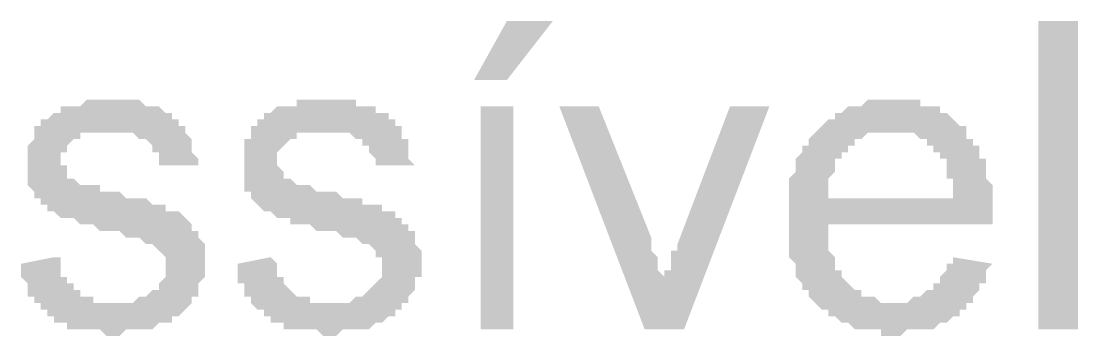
# Model space of a CAD drawing. Header units: millimetres. Extents: x 3949 to 6037, y -1956 to 1273.
# Drawn here: x 4943.78 to 4951.64, y -1657.75 to -1655.41 of the extents above; entities that cross this region are included whole.
import ezdxf

# ---------------------------------------------------------------- set-up
doc = ezdxf.new("R2010")
doc.units = ezdxf.units.MM
doc.layers.add('PADRÃO DE ENTRADA', color=7, linetype='Continuous', lineweight=0)

msp = doc.modelspace()

# ---------------------------------------------------------------- hatches: boundary and pattern name
at = {"layer": 'PADRÃO DE ENTRADA', "transparency": 33554559}
for points in [[(4943.7806, -1657.2157), (4944.0247, -1657.1669), (4944.0735, -1657.1669), (4944.0735, -1657.2157), (4944.0735, -1657.2645), (4944.0735, -1657.2645), (4944.0735, -1657.3134), (4944.1223, -1657.3134), (4944.1223, -1657.3622), (4944.1711, -1657.3622), (4944.1711, -1657.411), (4944.1711, -1657.411), (4944.2199, -1657.411), (4944.2199, -1657.4598), (4944.2688, -1657.4598), (4944.2688, -1657.4598), (4944.3176, -1657.4598), (4944.3176, -1657.5086), (4944.3664, -1657.5086), (4944.4152, -1657.5086), (4944.4152, -1657.5086), (4944.464, -1657.5086), (4944.464, -1657.5086), (4944.5129, -1657.5086), (4944.5617, -1657.5086), (4944.6105, -1657.5086), (4944.6105, -1657.5086), (4944.6593, -1657.4598), (4944.6593, -1657.4598), (4944.7082, -1657.4598), (4944.7082, -1657.4598), (4944.757, -1657.411), (4944.757, -1657.411), (4944.8058, -1657.411), (4944.8058, -1657.3622), (4944.8058, -1657.3622), (4944.8546, -1657.3134), (4944.8546, -1657.3134), (4944.8546, -1657.2645), (4944.8546, -1657.2157), (4944.8546, -1657.2157), (4944.8546, -1657.1669), (4944.8546, -1657.1669), (4944.8058, -1657.1181), (4944.8058, -1657.1181), (4944.757, -1657.0693), (4944.757, -1657.0693), (4944.757, -1657.0693), (4944.7082, -1657.0693), (4944.7082, -1657.0693), (4944.6593, -1657.0204), (4944.6105, -1657.0204), (4944.6105, -1657.0204), (4944.5617, -1657.0204), (4944.5129, -1656.9716), (4944.5129, -1656.9716), (4944.464, -1656.9716), (4944.4152, -1656.9716), (4944.3664, -1656.9716), (4944.3176, -1656.9228), (4944.2688, -1656.9228), (4944.2688, -1656.9228), (4944.2199, -1656.9228), (4944.2199, -1656.9228), (4944.1711, -1656.874), (4944.1223, -1656.874), (4944.1223, -1656.874), (4944.1223, -1656.874), (4944.0735, -1656.874), (4944.0735, -1656.874), (4944.0735, -1656.874), (4944.0247, -1656.8252), (4944.0247, -1656.8252), (4943.9758, -1656.8252), (4943.9758, -1656.7763), (4943.927, -1656.7763), (4943.927, -1656.7275), (4943.8782, -1656.7275), (4943.8782, -1656.6787), (4943.8782, -1656.6787), (4943.8294, -1656.6299), (4943.8294, -1656.6299), (4943.8294, -1656.5811), (4943.8294, -1656.5322), (4943.8294, -1656.5322), (4943.8294, -1656.4834), (4943.8294, -1656.4834), (4943.8294, -1656.4346), (4943.8294, -1656.3858), (4943.8294, -1656.3858), (4943.8294, -1656.337), (4943.8294, -1656.337), (4943.8782, -1656.2881), (4943.8782, -1656.2881), (4943.8782, -1656.2393), (4943.8782, -1656.1905), (4943.927, -1656.1905), (4943.927, -1656.1417), (4943.9758, -1656.1417), (4943.9758, -1656.1417), (4944.0247, -1656.0928), (4944.0247, -1656.0928), (4944.0735, -1656.0928), (4944.0735, -1656.044), (4944.1223, -1656.044), (4944.1223, -1656.044), (4944.1711, -1656.044), (4944.1711, -1656.044), (4944.2199, -1656.044), (4944.2688, -1655.9952), (4944.2688, -1655.9952), (4944.3176, -1655.9952), (4944.3176, -1655.9952), (4944.3664, -1655.9952), (4944.4152, -1655.9952), (4944.4152, -1655.9952), (4944.464, -1655.9952), (4944.5129, -1655.9952), (4944.5129, -1655.9952), (4944.5617, -1655.9952), (4944.6105, -1655.9952), (4944.6105, -1655.9952), (4944.6593, -1655.9952), (4944.7082, -1656.044), (4944.7082, -1656.044), (4944.757, -1656.044), (4944.757, -1656.044), (4944.8058, -1656.044), (4944.8546, -1656.0928), (4944.8546, -1656.0928), (4944.9034, -1656.0928), (4944.9034, -1656.1417), (4944.9523, -1656.1417), (4944.9523, -1656.1905), (4945.0011, -1656.1905), (4945.0011, -1656.1905), (4945.0011, -1656.2393), (4945.0011, -1656.2393), (4945.0499, -1656.2881), (4945.0499, -1656.2881), (4945.0499, -1656.337), (4945.0499, -1656.3858), (4945.0499, -1656.3858), (4945.0987, -1656.4346), (4945.0987, -1656.4834), (4944.8058, -1656.4834), (4944.8058, -1656.4834), (4944.8058, -1656.4346), (4944.8058, -1656.3858), (4944.757, -1656.3858), (4944.757, -1656.337), (4944.757, -1656.337), (4944.7082, -1656.2881), (4944.7082, -1656.2881), (4944.6593, -1656.2881), (4944.6593, -1656.2881), (4944.6105, -1656.2393), (4944.6105, -1656.2393), (4944.5617, -1656.2393), (4944.5617, -1656.2393), (4944.5129, -1656.2393), (4944.464, -1656.2393), (4944.464, -1656.2393), (4944.4152, -1656.2393), (4944.3664, -1656.2393), (4944.3176, -1656.2393), (4944.3176, -1656.2393), (4944.2688, -1656.2393), (4944.2199, -1656.2393), (4944.2199, -1656.2881), (4944.1711, -1656.2881), (4944.1711, -1656.2881), (4944.1711, -1656.2881), (4944.1223, -1656.337), (4944.1223, -1656.337), (4944.1223, -1656.3858), (4944.0735, -1656.3858), (4944.0735, -1656.4346), (4944.0735, -1656.4346), (4944.0735, -1656.4834), (4944.1223, -1656.4834), (4944.1223, -1656.5322), (4944.1223, -1656.5322), (4944.1223, -1656.5811), (4944.1711, -1656.5811), (4944.1711, -1656.5811), (4944.2199, -1656.6299), (4944.2199, -1656.6299), (4944.2199, -1656.6299), (4944.2688, -1656.6299), (4944.2688, -1656.6299), (4944.3176, -1656.6299), (4944.3664, -1656.6299), (4944.3664, -1656.6787), (4944.4152, -1656.6787), (4944.464, -1656.6787), (4944.464, -1656.6787), (4944.5129, -1656.6787), (4944.5617, -1656.7275), (4944.6105, -1656.7275), (4944.6593, -1656.7275), (4944.6593, -1656.7275), (4944.7082, -1656.7275), (4944.757, -1656.7763), (4944.757, -1656.7763), (4944.8058, -1656.7763), (4944.8058, -1656.7763), (4944.8546, -1656.7763), (4944.8546, -1656.8252), (4944.9034, -1656.8252), (4944.9034, -1656.8252), (4944.9034, -1656.8252), (4944.9523, -1656.8252), (4945.0011, -1656.874), (4945.0011, -1656.874), (4945.0499, -1656.9228), (4945.0499, -1656.9228), (4945.0499, -1656.9716), (4945.0987, -1656.9716), (4945.0987, -1656.9716), (4945.0987, -1657.0204), (4945.0987, -1657.0204), (4945.1475, -1657.0693), (4945.1475, -1657.1181), (4945.1475, -1657.1181), (4945.1475, -1657.1669), (4945.1475, -1657.2157), (4945.1475, -1657.2157), (4945.1475, -1657.2157), (4945.1475, -1657.2645), (4945.1475, -1657.3134), (4945.1475, -1657.3134), (4945.0987, -1657.3622), (4945.0987, -1657.411), (4945.0987, -1657.411), (4945.0987, -1657.4598), (4945.0499, -1657.4598), (4945.0499, -1657.5086), (4945.0499, -1657.5086), (4945.0011, -1657.5575), (4945.0011, -1657.5575), (4944.9523, -1657.6063), (4944.9523, -1657.6063), (4944.9034, -1657.6063), (4944.9034, -1657.6551), (4944.8546, -1657.6551), (4944.8058, -1657.6551), (4944.8058, -1657.6551), (4944.757, -1657.7039), (4944.757, -1657.7039), (4944.7082, -1657.7039), (4944.7082, -1657.7039), (4944.6593, -1657.7039), (4944.6105, -1657.7039), (4944.6105, -1657.7039), (4944.5617, -1657.7039), (4944.5129, -1657.7527), (4944.5129, -1657.7527), (4944.464, -1657.7527), (4944.464, -1657.7527), (4944.4152, -1657.7527), (4944.3664, -1657.7039), (4944.3176, -1657.7039), (4944.3176, -1657.7039), (4944.2688, -1657.7039), (4944.2199, -1657.7039), (4944.2199, -1657.7039), (4944.1711, -1657.7039), (4944.1223, -1657.7039), (4944.1223, -1657.6551), (4944.0735, -1657.6551), (4944.0735, -1657.6551), (4944.0247, -1657.6551), (4944.0247, -1657.6063), (4943.9758, -1657.6063), (4943.9758, -1657.6063), (4943.9758, -1657.5575), (4943.927, -1657.5575), (4943.927, -1657.5575), (4943.927, -1657.5086), (4943.8782, -1657.5086), (4943.8782, -1657.4598), (4943.8294, -1657.4598), (4943.8294, -1657.411), (4943.8294, -1657.3622), (4943.8294, -1657.3622), (4943.7806, -1657.3134), (4943.7806, -1657.3134), (4943.7806, -1657.2645), (4943.7806, -1657.2157), (4943.7806, -1657.2157)], [(4945.3916, -1657.2157), (4945.6357, -1657.1669), (4945.6357, -1657.1669), (4945.6846, -1657.2157), (4945.6846, -1657.2645), (4945.6846, -1657.2645), (4945.6846, -1657.3134), (4945.7334, -1657.3134), (4945.7334, -1657.3622), (4945.7334, -1657.3622), (4945.7822, -1657.411), (4945.7822, -1657.411), (4945.7822, -1657.411), (4945.831, -1657.4598), (4945.831, -1657.4598), (4945.8798, -1657.4598), (4945.9287, -1657.4598), (4945.9287, -1657.5086), (4945.9775, -1657.5086), (4945.9775, -1657.5086), (4946.0263, -1657.5086), (4946.0751, -1657.5086), (4946.0751, -1657.5086), (4946.1239, -1657.5086), (4946.1728, -1657.5086), (4946.1728, -1657.5086), (4946.2216, -1657.5086), (4946.2704, -1657.4598), (4946.2704, -1657.4598), (4946.3192, -1657.4598), (4946.3192, -1657.4598), (4946.368, -1657.411), (4946.368, -1657.411), (4946.368, -1657.411), (4946.4169, -1657.3622), (4946.4169, -1657.3622), (4946.4657, -1657.3134), (4946.4657, -1657.3134), (4946.4657, -1657.2645), (4946.4657, -1657.2157), (4946.4657, -1657.2157), (4946.4657, -1657.1669), (4946.4169, -1657.1669), (4946.4169, -1657.1181), (4946.4169, -1657.1181), (4946.368, -1657.0693), (4946.368, -1657.0693), (4946.368, -1657.0693), (4946.3192, -1657.0693), (4946.3192, -1657.0693), (4946.2704, -1657.0204), (4946.2216, -1657.0204), (4946.2216, -1657.0204), (4946.1728, -1657.0204), (4946.1239, -1656.9716), (4946.0751, -1656.9716), (4946.0263, -1656.9716), (4946.0263, -1656.9716), (4945.9775, -1656.9716), (4945.9287, -1656.9228), (4945.8798, -1656.9228), (4945.8798, -1656.9228), (4945.831, -1656.9228), (4945.7822, -1656.9228), (4945.7822, -1656.874), (4945.7334, -1656.874), (4945.7334, -1656.874), (4945.6846, -1656.874), (4945.6846, -1656.874), (4945.6846, -1656.874), (4945.6846, -1656.874), (4945.6357, -1656.8252), (4945.5869, -1656.8252), (4945.5869, -1656.8252), (4945.5381, -1656.7763), (4945.5381, -1656.7763), (4945.4893, -1656.7275), (4945.4893, -1656.7275), (4945.4893, -1656.6787), (4945.4405, -1656.6787), (4945.4405, -1656.6299), (4945.4405, -1656.6299), (4945.4405, -1656.5811), (4945.4405, -1656.5322), (4945.4405, -1656.5322), (4945.4405, -1656.4834), (4945.4405, -1656.4834), (4945.4405, -1656.4346), (4945.4405, -1656.3858), (4945.4405, -1656.3858), (4945.4405, -1656.337), (4945.4405, -1656.337), (4945.4405, -1656.2881), (4945.4893, -1656.2881), (4945.4893, -1656.2393), (4945.4893, -1656.1905), (4945.5381, -1656.1905), (4945.5381, -1656.1417), (4945.5869, -1656.1417), (4945.5869, -1656.1417), (4945.5869, -1656.0928), (4945.6357, -1656.0928), (4945.6357, -1656.0928), (4945.6846, -1656.044), (4945.7334, -1656.044), (4945.7334, -1656.044), (4945.7822, -1656.044), (4945.7822, -1656.044), (4945.831, -1656.044), (4945.831, -1655.9952), (4945.8798, -1655.9952), (4945.9287, -1655.9952), (4945.9287, -1655.9952), (4945.9775, -1655.9952), (4946.0263, -1655.9952), (4946.0263, -1655.9952), (4946.0751, -1655.9952), (4946.0751, -1655.9952), (4946.1239, -1655.9952), (4946.1728, -1655.9952), (4946.1728, -1655.9952), (4946.2216, -1655.9952), (4946.2704, -1655.9952), (4946.2704, -1656.044), (4946.3192, -1656.044), (4946.368, -1656.044), (4946.368, -1656.044), (4946.4169, -1656.044), (4946.4169, -1656.0928), (4946.4657, -1656.0928), (4946.5145, -1656.0928), (4946.5145, -1656.1417), (4946.5633, -1656.1417), (4946.5633, -1656.1905), (4946.5633, -1656.1905), (4946.6122, -1656.1905), (4946.6122, -1656.2393), (4946.6122, -1656.2393), (4946.6122, -1656.2881), (4946.661, -1656.2881), (4946.661, -1656.337), (4946.661, -1656.3858), (4946.661, -1656.3858), (4946.661, -1656.4346), (4946.7098, -1656.4834), (4946.4169, -1656.4834), (4946.4169, -1656.4834), (4946.4169, -1656.4346), (4946.368, -1656.3858), (4946.368, -1656.3858), (4946.368, -1656.337), (4946.3192, -1656.337), (4946.3192, -1656.2881), (4946.3192, -1656.2881), (4946.2704, -1656.2881), (4946.2704, -1656.2881), (4946.2216, -1656.2393), (4946.2216, -1656.2393), (4946.1728, -1656.2393), (4946.1239, -1656.2393), (4946.1239, -1656.2393), (4946.0751, -1656.2393), (4946.0263, -1656.2393), (4946.0263, -1656.2393), (4945.9775, -1656.2393), (4945.9287, -1656.2393), (4945.8798, -1656.2393), (4945.8798, -1656.2393), (4945.831, -1656.2393), (4945.831, -1656.2881), (4945.7822, -1656.2881), (4945.7822, -1656.2881), (4945.7822, -1656.2881), (4945.7334, -1656.337), (4945.7334, -1656.337), (4945.6846, -1656.3858), (4945.6846, -1656.3858), (4945.6846, -1656.4346), (4945.6846, -1656.4346), (4945.6846, -1656.4834), (4945.6846, -1656.4834), (4945.7334, -1656.5322), (4945.7334, -1656.5322), (4945.7334, -1656.5811), (4945.7822, -1656.5811), (4945.7822, -1656.5811), (4945.831, -1656.6299), (4945.831, -1656.6299), (4945.831, -1656.6299), (4945.8798, -1656.6299), (4945.8798, -1656.6299), (4945.9287, -1656.6299), (4945.9287, -1656.6299), (4945.9775, -1656.6787), (4946.0263, -1656.6787), (4946.0751, -1656.6787), (4946.0751, -1656.6787), (4946.1239, -1656.6787), (4946.1728, -1656.7275), (4946.2216, -1656.7275), (4946.2216, -1656.7275), (4946.2704, -1656.7275), (4946.3192, -1656.7275), (4946.3192, -1656.7763), (4946.368, -1656.7763), (4946.4169, -1656.7763), (4946.4169, -1656.7763), (4946.4657, -1656.7763), (4946.4657, -1656.8252), (4946.4657, -1656.8252), (4946.5145, -1656.8252), (4946.5145, -1656.8252), (4946.5633, -1656.8252), (4946.5633, -1656.874), (4946.6122, -1656.874), (4946.6122, -1656.9228), (4946.661, -1656.9228), (4946.661, -1656.9716), (4946.661, -1656.9716), (4946.7098, -1656.9716), (4946.7098, -1657.0204), (4946.7098, -1657.0204), (4946.7098, -1657.0693), (4946.7586, -1657.1181), (4946.7586, -1657.1181), (4946.7586, -1657.1669), (4946.7586, -1657.2157), (4946.7586, -1657.2157), (4946.7586, -1657.2157), (4946.7586, -1657.2645), (4946.7586, -1657.3134), (4946.7098, -1657.3134), (4946.7098, -1657.3622), (4946.7098, -1657.411), (4946.7098, -1657.411), (4946.661, -1657.4598), (4946.661, -1657.4598), (4946.661, -1657.5086), (4946.6122, -1657.5086), (4946.6122, -1657.5575), (4946.5633, -1657.5575), (4946.5633, -1657.6063), (4946.5145, -1657.6063), (4946.5145, -1657.6063), (4946.4657, -1657.6551), (4946.4657, -1657.6551), (4946.4169, -1657.6551), (4946.4169, -1657.6551), (4946.368, -1657.7039), (4946.368, -1657.7039), (4946.3192, -1657.7039), (4946.2704, -1657.7039), (4946.2704, -1657.7039), (4946.2216, -1657.7039), (4946.1728, -1657.7039), (4946.1728, -1657.7039), (4946.1239, -1657.7527), (4946.0751, -1657.7527), (4946.0751, -1657.7527), (4946.0263, -1657.7527), (4946.0263, -1657.7527), (4945.9775, -1657.7039), (4945.9287, -1657.7039), (4945.8798, -1657.7039), (4945.8798, -1657.7039), (4945.831, -1657.7039), (4945.7822, -1657.7039), (4945.7822, -1657.7039), (4945.7334, -1657.7039), (4945.7334, -1657.6551), (4945.6846, -1657.6551), (4945.6846, -1657.6551), (4945.6357, -1657.6551), (4945.6357, -1657.6063), (4945.5869, -1657.6063), (4945.5869, -1657.6063), (4945.5869, -1657.5575), (4945.5381, -1657.5575), (4945.5381, -1657.5575), (4945.4893, -1657.5086), (4945.4893, -1657.5086), (4945.4893, -1657.4598), (4945.4405, -1657.4598), (4945.4405, -1657.411), (4945.4405, -1657.3622), (4945.3916, -1657.3622), (4945.3916, -1657.3134), (4945.3916, -1657.3134), (4945.3916, -1657.2645), (4945.3916, -1657.2157), (4945.3916, -1657.2157)], [(4948.4185, -1657.7039), (4947.7838, -1656.044), (4948.0768, -1656.044), (4948.4673, -1657.0204), (4948.4673, -1657.0693), (4948.4673, -1657.0693), (4948.4673, -1657.1181), (4948.5161, -1657.1669), (4948.5161, -1657.1669), (4948.5161, -1657.2157), (4948.5161, -1657.2157), (4948.5161, -1657.2645), (4948.565, -1657.3134), (4948.565, -1657.3134), (4948.565, -1657.3622), (4948.565, -1657.3134), (4948.565, -1657.3134), (4948.565, -1657.2645), (4948.6138, -1657.2645), (4948.6138, -1657.2157), (4948.6138, -1657.2157), (4948.6138, -1657.1669), (4948.6138, -1657.1181), (4948.6626, -1657.1181), (4948.6626, -1657.0693), (4948.6626, -1657.0693), (4949.0532, -1656.044), (4949.3461, -1656.044), (4948.7114, -1657.7039)]]:
    msp.add_hatch(color=7, dxfattribs=at).paths.add_polyline_path(points)
h = msp.add_hatch(color=7, dxfattribs=at)
h.paths.add_polyline_path([(4950.7131, -1657.1669), (4951.006, -1657.2157), (4951.006, -1657.2157), (4950.9572, -1657.2645), (4950.9572, -1657.3134), (4950.9572, -1657.3134), (4950.9572, -1657.3622), (4950.9084, -1657.3622), (4950.9084, -1657.411), (4950.9084, -1657.411), (4950.8595, -1657.4598), (4950.8595, -1657.4598), (4950.8595, -1657.5086), (4950.8107, -1657.5086), (4950.8107, -1657.5575), (4950.7619, -1657.5575), (4950.7619, -1657.6063), (4950.7619, -1657.6063), (4950.7131, -1657.6063), (4950.7131, -1657.6063), (4950.6643, -1657.6551), (4950.6643, -1657.6551), (4950.6154, -1657.6551), (4950.6154, -1657.6551), (4950.5666, -1657.7039), (4950.5178, -1657.7039), (4950.5178, -1657.7039), (4950.469, -1657.7039), (4950.4201, -1657.7039), (4950.4201, -1657.7039), (4950.3713, -1657.7039), (4950.3225, -1657.7527), (4950.3225, -1657.7527), (4950.2737, -1657.7527), (4950.2737, -1657.7527), (4950.2249, -1657.7527), (4950.176, -1657.7527), (4950.176, -1657.7039), (4950.1272, -1657.7039), (4950.0784, -1657.7039), (4950.0784, -1657.7039), (4950.0296, -1657.7039), (4950.0296, -1657.7039), (4949.9808, -1657.7039), (4949.9319, -1657.6551), (4949.9319, -1657.6551), (4949.8831, -1657.6551), (4949.8831, -1657.6551), (4949.8343, -1657.6063), (4949.8343, -1657.6063), (4949.7855, -1657.6063), (4949.7855, -1657.5575), (4949.7367, -1657.5575), (4949.7367, -1657.5575), (4949.6878, -1657.5086), (4949.6878, -1657.5086), (4949.6878, -1657.5086), (4949.639, -1657.4598), (4949.639, -1657.4598), (4949.639, -1657.411), (4949.5902, -1657.411), (4949.5902, -1657.3622), (4949.5902, -1657.3622), (4949.5414, -1657.3134), (4949.5414, -1657.3134), (4949.5414, -1657.2645), (4949.5414, -1657.2157), (4949.5414, -1657.2157), (4949.4926, -1657.1669), (4949.4926, -1657.1669), (4949.4926, -1657.1181), (4949.4926, -1657.0693), (4949.4926, -1657.0693), (4949.4926, -1657.0204), (4949.4926, -1656.9716), (4949.4926, -1656.9228), (4949.4926, -1656.9228), (4949.4926, -1656.874), (4949.4926, -1656.8252), (4949.4926, -1656.8252), (4949.4926, -1656.7763), (4949.4926, -1656.7275), (4949.4926, -1656.6787), (4949.4926, -1656.6787), (4949.4926, -1656.6299), (4949.4926, -1656.5811), (4949.4926, -1656.5811), (4949.5414, -1656.5322), (4949.5414, -1656.5322), (4949.5414, -1656.4834), (4949.5414, -1656.4346), (4949.5414, -1656.4346), (4949.5902, -1656.3858), (4949.5902, -1656.3858), (4949.5902, -1656.337), (4949.639, -1656.337), (4949.639, -1656.2881), (4949.639, -1656.2881), (4949.6878, -1656.2393), (4949.6878, -1656.2393), (4949.6878, -1656.2393), (4949.7367, -1656.1905), (4949.7367, -1656.1905), (4949.7855, -1656.1417), (4949.7855, -1656.1417), (4949.8343, -1656.1417), (4949.8343, -1656.0928), (4949.8831, -1656.0928), (4949.8831, -1656.0928), (4949.9319, -1656.044), (4949.9319, -1656.044), (4949.9808, -1656.044), (4949.9808, -1656.044), (4950.0296, -1656.044), (4950.0784, -1655.9952), (4950.0784, -1655.9952), (4950.1272, -1655.9952), (4950.176, -1655.9952), (4950.176, -1655.9952), (4950.2249, -1655.9952), (4950.2737, -1655.9952), (4950.2737, -1655.9952), (4950.2737, -1655.9952), (4950.3225, -1655.9952), (4950.3713, -1655.9952), (4950.3713, -1655.9952), (4950.4201, -1655.9952), (4950.469, -1655.9952), (4950.469, -1656.044), (4950.5178, -1656.044), (4950.5178, -1656.044), (4950.5666, -1656.044), (4950.6154, -1656.044), (4950.6154, -1656.0928), (4950.6643, -1656.0928), (4950.6643, -1656.0928), (4950.7131, -1656.1417), (4950.7131, -1656.1417), (4950.7619, -1656.1905), (4950.7619, -1656.1905), (4950.8107, -1656.1905), (4950.8107, -1656.2393), (4950.8107, -1656.2393), (4950.8107, -1656.2881), (4950.8595, -1656.2881), (4950.8595, -1656.2881), (4950.8595, -1656.337), (4950.9084, -1656.337), (4950.9084, -1656.3858), (4950.9084, -1656.4346), (4950.9572, -1656.4346), (4950.9572, -1656.4834), (4950.9572, -1656.4834), (4950.9572, -1656.5322), (4950.9572, -1656.5322), (4950.9572, -1656.5811), (4951.006, -1656.6299), (4951.006, -1656.6299), (4951.006, -1656.6787), (4951.006, -1656.7275), (4951.006, -1656.7763), (4951.006, -1656.7763), (4951.006, -1656.8252), (4951.006, -1656.874), (4951.006, -1656.874), (4951.006, -1656.9228), (4951.006, -1656.9228), (4949.7855, -1656.9228), (4949.7855, -1656.9716), (4949.7855, -1657.0204), (4949.7855, -1657.0204), (4949.7855, -1657.0693), (4949.7855, -1657.1181), (4949.7855, -1657.1181), (4949.8343, -1657.1669), (4949.8343, -1657.2157), (4949.8343, -1657.2157), (4949.8343, -1657.2645), (4949.8831, -1657.2645), (4949.8831, -1657.3134), (4949.8831, -1657.3134), (4949.9319, -1657.3622), (4949.9319, -1657.3622), (4949.9319, -1657.3622), (4949.9808, -1657.411), (4949.9808, -1657.411), (4950.0296, -1657.411), (4950.0296, -1657.4598), (4950.0784, -1657.4598), (4950.1272, -1657.4598), (4950.1272, -1657.4598), (4950.176, -1657.5086), (4950.176, -1657.5086), (4950.2249, -1657.5086), (4950.2737, -1657.5086), (4950.2737, -1657.5086), (4950.3225, -1657.5086), (4950.3225, -1657.5086), (4950.3713, -1657.5086), (4950.4201, -1657.4598), (4950.4201, -1657.4598), (4950.469, -1657.4598), (4950.469, -1657.4598), (4950.5178, -1657.411), (4950.5178, -1657.411), (4950.5666, -1657.411), (4950.5666, -1657.3622), (4950.6154, -1657.3622), (4950.6154, -1657.3134), (4950.6154, -1657.3134), (4950.6643, -1657.2645), (4950.6643, -1657.2645), (4950.6643, -1657.2157), (4950.7131, -1657.2157), (4950.7131, -1657.1669), (4950.7131, -1657.1669)], flags=0)
h.paths.add_polyline_path([(4949.7855, -1656.7275), (4950.7131, -1656.7275), (4950.7131, -1656.6787), (4950.7131, -1656.6299), (4950.7131, -1656.5811), (4950.6643, -1656.5811), (4950.6643, -1656.5322), (4950.6643, -1656.4834), (4950.6643, -1656.4834), (4950.6643, -1656.4346), (4950.6154, -1656.4346), (4950.6154, -1656.3858), (4950.6154, -1656.3858), (4950.5666, -1656.3858), (4950.5666, -1656.337), (4950.5178, -1656.337), (4950.5178, -1656.2881), (4950.469, -1656.2881), (4950.469, -1656.2881), (4950.4201, -1656.2393), (4950.4201, -1656.2393), (4950.3713, -1656.2393), (4950.3713, -1656.2393), (4950.3225, -1656.2393), (4950.2737, -1656.2393), (4950.2737, -1656.2393), (4950.2249, -1656.2393), (4950.176, -1656.2393), (4950.176, -1656.2393), (4950.1272, -1656.2393), (4950.0784, -1656.2393), (4950.0784, -1656.2393), (4950.0296, -1656.2881), (4950.0296, -1656.2881), (4949.9808, -1656.2881), (4949.9808, -1656.337), (4949.9319, -1656.337), (4949.9319, -1656.337), (4949.9319, -1656.3858), (4949.8831, -1656.3858), (4949.8831, -1656.4346), (4949.8343, -1656.4346), (4949.8343, -1656.4834), (4949.8343, -1656.4834), (4949.8343, -1656.5322), (4949.7855, -1656.5811), (4949.7855, -1656.5811), (4949.7855, -1656.6299), (4949.7855, -1656.6787), (4949.7855, -1656.6787), (4949.7855, -1656.7275)], flags=0)

# ---------------------------------------------------------------- linework, layer by layer
at = {"layer": 'PADRÃO DE ENTRADA', "color": 7, "lineweight": 0, "transparency": 33554559}
for points in [[(4947.1492, -1655.8487), (4947.3933, -1655.4094), (4947.3933, -1655.8487), (4947.735, -1655.4094)], [(4951.3477, -1657.7039), (4951.3477, -1655.4094), (4951.6407, -1657.7039), (4951.6407, -1655.4094)], [(4947.198, -1657.7039), (4947.198, -1656.044), (4947.4421, -1657.7039), (4947.4421, -1656.044)]]:
    msp.add_solid(points, dxfattribs=at)

doc.saveas('drawing.dxf')
